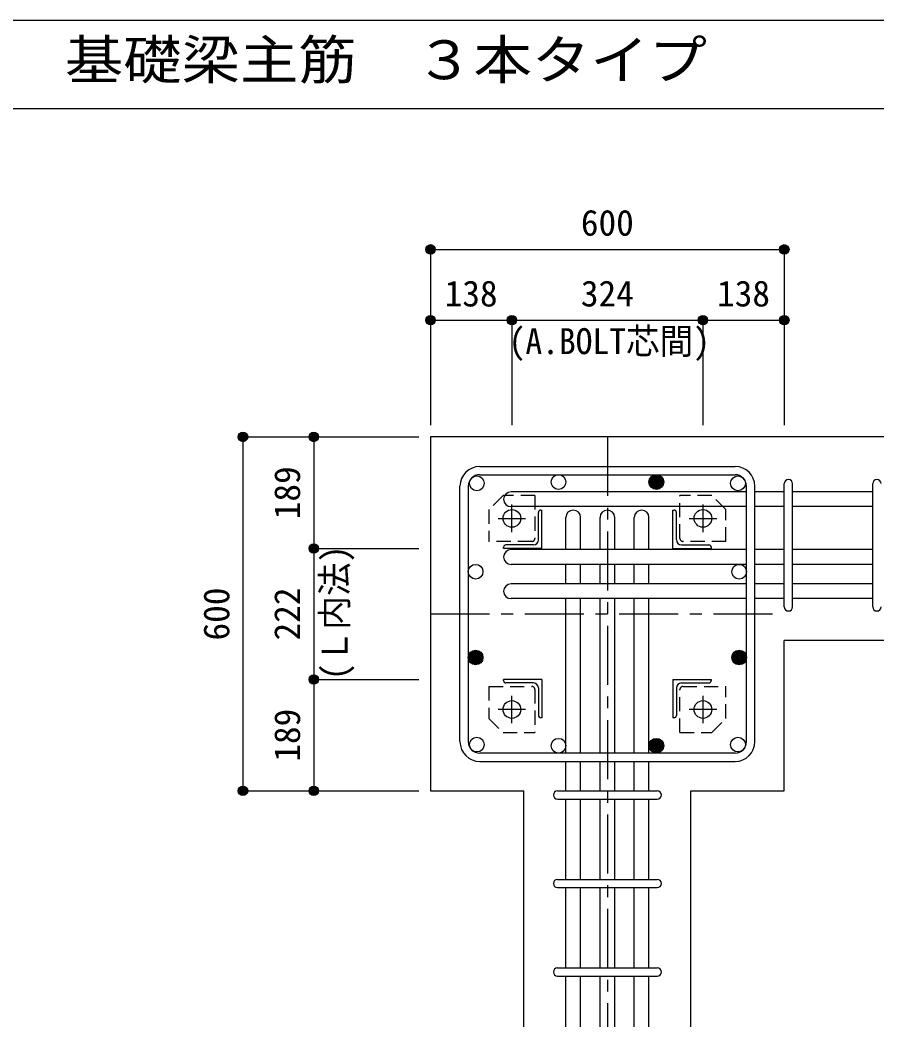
# Model space of a CAD drawing. Units: millimetres at full size, sheet at 1:20. Extents: x -3982 to 3969, y -2797 to 2801.
# Drawn here: x -628 to 825, y 1094 to 2801 of the extents above; entities that cross this region are included whole.
import ezdxf
from ezdxf.enums import TextEntityAlignment as Align

# ---------------------------------------------------------------- set-up
doc = ezdxf.new("R2010")
doc.units = ezdxf.units.MM
doc.header["$LTSCALE"] = 20
doc.header["$PDMODE"] = 32
doc.header["$PDSIZE"] = 10
doc.linetypes.add('CHAIN1', pattern=[8, 5, -1, 1, -1])
doc.linetypes.add('DASHED1', pattern=[1.8, 1.2, -0.6])
for name, color, linetype in [('6-1_躯体線', 2, 'Continuous'), ('6-2_A.Bolt_', 4, 'Continuous'), ('6-3_柱型主筋', 4, 'Continuous'), ('6-4_フープ', 7, 'Continuous'), ('6-5_梁主筋', 7, 'Continuous'), ('6-6_S.T.P.', 7, 'Continuous'), ('6-7_文字', 7, 'Continuous'), ('6-9_プレート', 4, 'DASHED1'), ('6-D_寸法', 4, 'Continuous'), ('F-0_枠', 6, 'Continuous')]:
    doc.layers.add(name, color=color, linetype=linetype)
doc.styles.add('ＭＳ ゴシック', font='')
doc.styles.get('ＭＳ ゴシック').set_extended_font_data('MS Gothic')

msp = doc.modelspace()

# ---------------------------------------------------------------- linework, layer by layer
at = {"layer": '6-1_躯体線'}
for p, q in [((68.29, 2094.12), (68.29, 1494.12)), ((1068.29, 2094.12), (68.29, 2094.12)), ((1068.29, 1749.12), (668.29, 1749.12)), ((668.29, 1494.12), (668.29, 1749.12)), ((68.29, 1494.12), (226.79, 1494.12)), ((226.79, 1094.12), (226.79, 1494.12)), ((509.79, 1494.12), (668.29, 1494.12)), ((509.79, 1094.12), (509.79, 1494.12))]:
    msp.add_line(p, q, dxfattribs=at)
at = {"layer": '6-2_A.Bolt_', "linetype": 'CHAIN1'}
for p, q in [((206.29, 1932.92), (206.29, 1979.42)), ((530.29, 1979.42), (530.29, 1932.92)), ((182.99, 1956.12), (229.49, 1956.12)), ((507.09, 1956.12), (553.59, 1956.12)), ((206.29, 1608.82), (206.29, 1655.32)), ((530.29, 1655.32), (530.29, 1608.82)), ((229.49, 1632.12), (182.99, 1632.12)), ((553.59, 1632.12), (507.09, 1632.12))]:
    msp.add_line(p, q, dxfattribs=at)
at = {"layer": '6-2_A.Bolt_'}
for p, q in [((251.29, 1919.62), (251.29, 1966.12)), ((255.29, 1970.12), (257.29, 1970.12)), ((257.29, 1905.12), (257.29, 1970.12)), ((479.29, 1970.12), (481.29, 1970.12)), ((479.29, 1905.12), (479.29, 1970.12)), ((485.29, 1919.62), (485.29, 1966.12)), ((192.29, 1905.12), (192.29, 1907.12)), ((257.29, 1905.12), (192.29, 1905.12)), ((242.79, 1911.12), (196.29, 1911.12)), ((479.29, 1905.12), (544.29, 1905.12)), ((493.79, 1911.12), (540.29, 1911.12)), ((544.29, 1907.12), (544.29, 1905.12)), ((192.29, 1681.12), (192.29, 1683.12)), ((257.29, 1683.12), (192.29, 1683.12)), ((242.79, 1677.12), (196.29, 1677.12)), ((257.29, 1683.12), (257.29, 1618.12)), ((479.29, 1683.12), (544.29, 1683.12)), ((479.29, 1683.12), (479.29, 1618.12)), ((493.79, 1677.12), (540.29, 1677.12)), ((544.29, 1683.12), (544.29, 1681.12)), ((251.29, 1668.62), (251.29, 1622.12)), ((485.29, 1668.62), (485.29, 1622.12)), ((257.29, 1618.12), (255.29, 1618.12)), ((481.29, 1618.12), (479.29, 1618.12))]:
    msp.add_line(p, q, dxfattribs=at)
at = {"layer": '6-2_A.Bolt_', "color": 3}
for centre in [(206.29, 1956.12), (530.29, 1956.12), (206.29, 1632.12), (530.29, 1632.12)]:
    msp.add_circle(centre, 15, dxfattribs=at)
at = {"layer": '6-2_A.Bolt_'}
for centre, radius, start, end in [((255.29, 1966.12), 4, 90, 180), ((481.29, 1966.12), 4, 0, 90), ((242.79, 1919.62), 8.5, 270, 0), ((493.79, 1919.62), 8.5, 180, 270), ((196.29, 1907.12), 4, 90, 180), ((540.29, 1907.12), 4, 0, 90), ((196.29, 1681.12), 4, 180, 270), ((242.79, 1668.62), 8.5, 0, 90), ((493.79, 1668.62), 8.5, 90, 180), ((540.29, 1681.12), 4, 270, 0), ((255.29, 1622.12), 4, 180, 270), ((481.29, 1622.12), 4, 270, 0)]:
    msp.add_arc(centre, radius, start, end, dxfattribs=at)
at = {"layer": '6-3_柱型主筋', "color": 3}
for centre in [(146.84, 2015.57), (285.29, 2017.62), (451.29, 2017.62), (589.74, 2015.57), (144.79, 1865.62), (591.79, 1865.62), (144.79, 1720.31), (591.79, 1720.31), (146.84, 1572.67), (285.29, 1570.62), (451.29, 1570.62), (589.74, 1572.67)]:
    msp.add_circle(centre, 12.5, dxfattribs=at)
at = {"layer": '6-3_柱型主筋'}
for centre, radius in [((451.29, 2017.62), 12.5), ((451.29, 2017.62), 11.25), ((451.29, 2017.62), 10), ((451.29, 2017.62), 8.75), ((451.29, 2017.62), 7.5), ((451.29, 2017.62), 6.25), ((451.29, 2017.62), 5), ((451.29, 2017.62), 3.75), ((451.29, 2017.62), 2.5), ((451.29, 2017.62), 1.25), ((144.79, 1720.31), 12.5), ((144.79, 1720.31), 11.25), ((144.79, 1720.31), 10), ((144.79, 1720.31), 8.75), ((144.79, 1720.31), 7.5), ((144.79, 1720.31), 6.25), ((144.79, 1720.31), 5), ((144.79, 1720.31), 3.75), ((591.79, 1720.31), 12.5), ((591.79, 1720.31), 11.25), ((591.79, 1720.31), 10), ((591.79, 1720.31), 8.75), ((591.79, 1720.31), 7.5), ((591.79, 1720.31), 6.25), ((591.79, 1720.31), 5), ((591.79, 1720.31), 3.75), ((144.79, 1720.31), 2.5), ((144.79, 1720.31), 1.25), ((591.79, 1720.31), 2.5), ((591.79, 1720.31), 1.25), ((451.29, 1570.62), 12.5), ((451.29, 1570.62), 11.25), ((451.29, 1570.62), 10), ((451.29, 1570.62), 8.75), ((451.29, 1570.62), 7.5), ((451.29, 1570.62), 6.25), ((451.29, 1570.62), 5), ((451.29, 1570.62), 3.75), ((451.29, 1570.62), 2.5), ((451.29, 1570.62), 1.25)]:
    msp.add_circle(centre, radius, dxfattribs=at)
at = {"layer": '6-4_フープ'}
for p, q in [((151.79, 2044.12), (584.79, 2044.12)), ((151.79, 2030.12), (584.79, 2030.12)), ((118.29, 1577.62), (118.29, 2010.62)), ((132.29, 2010.62), (132.29, 1577.62)), ((604.29, 1577.62), (604.29, 2010.62)), ((618.29, 1577.62), (618.29, 2010.62)), ((584.79, 1558.12), (151.79, 1558.12)), ((151.79, 1544.12), (584.79, 1544.12))]:
    msp.add_line(p, q, dxfattribs=at)
for centre, radius, start, end in [((151.79, 2010.62), 33.5, 90, 180), ((584.79, 2010.62), 33.5, 0, 90), ((151.79, 2010.62), 19.5, 90, 180), ((584.79, 2010.62), 19.5, 0, 90), ((151.79, 1577.62), 33.5, 180, 270), ((151.79, 1577.62), 19.5, 180, 270), ((584.79, 1577.62), 33.5, 270, 0), ((584.79, 1577.62), 19.5, 270, 0)]:
    msp.add_arc(centre, radius, start, end, dxfattribs=at)
at = {"layer": '6-5_梁主筋'}
for p, q in [((604.29, 2001.07), (204.79, 2001.07)), ((668.29, 2001.07), (618.29, 2001.07)), ((818.29, 2001.07), (682.29, 2001.07)), ((604.29, 1976.07), (204.79, 1976.07)), ((668.29, 1976.07), (618.29, 1976.07)), ((818.29, 1976.07), (682.29, 1976.07)), ((297.79, 1903.12), (297.79, 1957.62)), ((322.79, 1903.12), (322.79, 1957.62)), ((355.79, 1903.12), (355.79, 1957.62)), ((380.79, 1903.12), (380.79, 1957.62)), ((413.79, 1903.12), (413.79, 1957.62)), ((438.79, 1903.12), (438.79, 1957.62)), ((604.29, 1903.12), (204.79, 1903.12)), ((668.29, 1903.12), (618.29, 1903.12)), ((818.29, 1903.12), (682.29, 1903.12)), ((604.29, 1878.12), (204.79, 1878.12)), ((297.79, 1845.12), (297.79, 1878.12)), ((322.79, 1845.12), (322.79, 1878.12)), ((355.79, 1845.12), (355.79, 1878.12)), ((380.79, 1845.12), (380.79, 1878.12)), ((413.79, 1845.12), (413.79, 1878.12)), ((438.79, 1845.12), (438.79, 1878.12)), ((668.29, 1878.12), (618.29, 1878.12)), ((818.29, 1878.12), (682.29, 1878.12)), ((604.29, 1845.12), (204.79, 1845.12)), ((668.29, 1845.12), (618.29, 1845.12)), ((818.29, 1845.12), (682.29, 1845.12)), ((604.29, 1820.12), (204.79, 1820.12)), ((297.79, 1558.12), (297.79, 1820.12)), ((322.79, 1558.12), (322.79, 1820.12)), ((355.79, 1558.12), (355.79, 1820.12)), ((380.79, 1558.12), (380.79, 1820.12)), ((413.79, 1558.12), (413.79, 1820.12)), ((438.79, 1558.12), (438.79, 1820.12)), ((668.29, 1820.12), (618.29, 1820.12)), ((818.29, 1820.12), (682.29, 1820.12)), ((297.79, 1494.12), (297.79, 1544.12)), ((322.79, 1494.12), (322.79, 1544.12)), ((355.79, 1494.12), (355.79, 1544.12)), ((380.79, 1494.12), (380.79, 1544.12)), ((413.79, 1494.12), (413.79, 1544.12)), ((438.79, 1494.12), (438.79, 1544.12)), ((297.79, 1344.12), (297.79, 1480.12)), ((322.79, 1344.12), (322.79, 1480.12)), ((355.79, 1344.12), (355.79, 1480.12)), ((380.79, 1344.12), (380.79, 1480.12)), ((413.79, 1344.12), (413.79, 1480.12)), ((438.79, 1344.12), (438.79, 1480.12)), ((297.79, 1194.12), (297.79, 1330.12)), ((322.79, 1194.12), (322.79, 1330.12)), ((355.79, 1194.12), (355.79, 1330.12)), ((380.79, 1194.12), (380.79, 1330.12)), ((413.79, 1194.12), (413.79, 1330.12)), ((438.79, 1194.12), (438.79, 1330.12)), ((297.79, 1094.12), (297.79, 1180.12)), ((322.79, 1094.12), (322.79, 1180.12)), ((355.79, 1094.12), (355.79, 1180.12)), ((380.79, 1094.12), (380.79, 1180.12)), ((413.79, 1094.12), (413.79, 1180.12)), ((438.79, 1094.12), (438.79, 1180.12))]:
    msp.add_line(p, q, dxfattribs=at)
for centre, start, end in [((204.79, 1988.57), 90, 270), ((310.29, 1957.62), 0, 180), ((368.29, 1957.62), 0, 180), ((426.29, 1957.62), 0, 180), ((204.79, 1890.62), 90, 270), ((204.79, 1832.62), 90, 270)]:
    msp.add_arc(centre, 12.5, start, end, dxfattribs=at)
at = {"layer": '6-6_S.T.P.'}
for p, q in [((668.29, 1806.12), (668.29, 2014.68)), ((682.29, 1806.12), (682.29, 2014.68)), ((818.29, 1806.12), (818.29, 2014.68)), ((283.79, 1494.12), (452.79, 1494.12)), ((283.79, 1480.12), (452.79, 1480.12)), ((283.79, 1344.12), (452.79, 1344.12)), ((283.79, 1330.12), (452.79, 1330.12)), ((283.79, 1194.12), (452.79, 1194.12)), ((283.79, 1180.12), (452.79, 1180.12))]:
    msp.add_line(p, q, dxfattribs=at)
for centre, start, end in [((675.29, 2015.07), 0, 180), ((675.29, 2015.07), 0, 180), ((675.29, 2015.07), 0, 180), ((675.29, 2015.07), 0, 180), ((825.29, 2015.07), 0, 180), ((675.29, 1806.12), 180, 0), ((675.29, 1806.12), 180, 0), ((675.29, 1806.12), 180, 0), ((675.29, 1806.12), 180, 0), ((825.29, 1806.12), 180, 0), ((283.79, 1487.12), 90, 270), ((283.79, 1487.12), 90, 270), ((283.79, 1487.12), 90, 270), ((283.79, 1487.12), 90, 270), ((452.79, 1487.12), 270, 90), ((452.79, 1487.12), 270, 90), ((452.79, 1487.12), 270, 90), ((452.79, 1487.12), 270, 90), ((283.79, 1337.12), 90, 270), ((452.79, 1337.12), 270, 90), ((283.79, 1187.12), 90, 270), ((452.79, 1187.12), 270, 90)]:
    msp.add_arc(centre, 7, start, end, dxfattribs=at)
at = {"layer": '6-9_プレート'}
for p, q in [((191.29, 1995.12), (167.29, 1971.12)), ((245.29, 1995.12), (191.29, 1995.12)), ((245.29, 1995.12), (245.29, 1922.05)), ((545.29, 1995.12), (491.29, 1995.12)), ((491.29, 1922.05), (491.29, 1995.12)), ((569.29, 1971.12), (545.29, 1995.12)), ((167.29, 1971.12), (167.29, 1917.12)), ((569.29, 1917.12), (569.29, 1971.12)), ((240.36, 1917.12), (167.29, 1917.12)), ((569.29, 1917.12), (496.22, 1917.12)), ((167.29, 1671.12), (167.29, 1617.12)), ((167.29, 1671.12), (240.36, 1671.12)), ((245.29, 1666.19), (245.29, 1593.12)), ((491.29, 1593.13), (491.29, 1666.19)), ((496.22, 1671.12), (569.29, 1671.12)), ((569.29, 1617.12), (569.29, 1671.12)), ((167.29, 1617.12), (191.29, 1593.12)), ((545.29, 1593.13), (569.29, 1617.12)), ((191.29, 1593.12), (245.29, 1593.12)), ((491.29, 1593.13), (545.29, 1593.13))]:
    msp.add_line(p, q, dxfattribs=at)
for centre, start, end in [((240.29, 1922.12), 270.79364, 359.20636), ((496.29, 1922.12), 180.79364, 269.20636), ((240.29, 1666.12), 0.79364, 89.20636), ((496.29, 1666.13), 90.79364, 179.20636)]:
    msp.add_arc(centre, 5, start, end, dxfattribs=at)
at = {"layer": '6-D_寸法'}
for p, q in [((68.29, 2412.15), (668.29, 2412.15)), ((68.29, 2412.15), (68.29, 2292.15)), ((668.29, 2412.15), (668.29, 2292.15)), ((68.29, 2292.15), (206.29, 2292.15)), ((68.29, 2292.15), (68.29, 2114.12)), ((206.29, 2292.15), (206.29, 2114.12)), ((206.29, 2292.15), (530.29, 2292.15)), ((530.29, 2292.15), (530.29, 2114.12)), ((530.29, 2292.15), (668.29, 2292.15)), ((668.29, 2292.15), (668.29, 2114.12)), ((-249.74, 2094.12), (-129.74, 2094.12)), ((-249.74, 2094.12), (-249.74, 1494.12)), ((-129.74, 2094.12), (48.29, 2094.12)), ((-129.74, 2094.12), (48.29, 2094.12)), ((-129.74, 2094.12), (-129.74, 1905.12)), ((-129.74, 2094.12), (48.29, 2094.12)), ((-129.74, 1905.12), (48.29, 1905.12)), ((-129.74, 1905.12), (-129.74, 1683.12)), ((-129.74, 1905.12), (48.29, 1905.12)), ((-129.74, 1683.12), (48.29, 1683.12)), ((-249.74, 1494.12), (-129.74, 1494.12)), ((-129.74, 1494.12), (48.29, 1494.12)), ((-129.74, 1494.12), (48.29, 1494.12)), ((-129.74, 1494.12), (48.29, 1494.12))]:
    msp.add_line(p, q, dxfattribs=at)
at = {"layer": '6-D_寸法', "linetype": 'CHAIN1'}
for p, q in [((368.29, 2094.12), (368.29, 1094.12)), ((68.29, 1794.12), (668.29, 1794.12))]:
    msp.add_line(p, q, dxfattribs=at)
at = {"layer": '6-D_寸法'}
for points in [[(68.29, 2412.15), (68.29, 2292.15), (68.29, 2114.12)], [(-129.74, 1683.12), (-129.74, 1494.12), (48.29, 1494.12)], [(-249.74, 1494.12), (-129.74, 1494.12), (48.29, 1494.12)], [(-249.74, 1494.12), (-129.74, 1494.12), (48.29, 1494.12)]]:
    msp.add_lwpolyline(points, dxfattribs=at)
for centre, radius in [((68.29, 2412.15), 8), ((68.29, 2412.15), 7.2), ((68.29, 2412.15), 6.4), ((68.29, 2412.15), 5.6), ((68.29, 2412.15), 4.8), ((68.29, 2412.15), 4), ((68.29, 2412.15), 3.2), ((68.29, 2412.15), 2.4), ((68.29, 2412.15), 1.6), ((68.29, 2412.15), 0.8), ((668.29, 2412.15), 8), ((668.29, 2412.15), 7.2), ((668.29, 2412.15), 6.4), ((668.29, 2412.15), 5.6), ((668.29, 2412.15), 4.8), ((668.29, 2412.15), 4), ((668.29, 2412.15), 3.2), ((668.29, 2412.15), 2.4), ((668.29, 2412.15), 1.6), ((668.29, 2412.15), 0.8), ((68.29, 2292.15), 8), ((68.29, 2292.15), 7.2), ((68.29, 2292.15), 6.4), ((68.29, 2292.15), 5.6), ((68.29, 2292.15), 4.8), ((68.29, 2292.15), 4), ((68.29, 2292.15), 3.2), ((68.29, 2292.15), 2.4), ((68.29, 2292.15), 1.6), ((68.29, 2292.15), 0.8), ((206.29, 2292.15), 8), ((206.29, 2292.15), 7.2), ((206.29, 2292.15), 6.4), ((206.29, 2292.15), 5.6), ((206.29, 2292.15), 4.8), ((206.29, 2292.15), 4), ((206.29, 2292.15), 3.2), ((206.29, 2292.15), 2.4), ((206.29, 2292.15), 1.6), ((206.29, 2292.15), 0.8), ((530.29, 2292.15), 8), ((530.29, 2292.15), 7.2), ((530.29, 2292.15), 6.4), ((530.29, 2292.15), 5.6), ((530.29, 2292.15), 4.8), ((530.29, 2292.15), 4), ((530.29, 2292.15), 3.2), ((530.29, 2292.15), 2.4), ((530.29, 2292.15), 1.6), ((530.29, 2292.15), 0.8), ((668.29, 2292.15), 8), ((668.29, 2292.15), 7.2), ((668.29, 2292.15), 6.4), ((668.29, 2292.15), 5.6), ((668.29, 2292.15), 4.8), ((668.29, 2292.15), 4), ((668.29, 2292.15), 3.2), ((668.29, 2292.15), 2.4), ((668.29, 2292.15), 1.6), ((668.29, 2292.15), 0.8), ((-249.74, 2094.12), 8), ((-249.74, 2094.12), 7.2), ((-249.74, 2094.12), 6.4), ((-249.74, 2094.12), 5.6), ((-129.74, 2094.12), 8), ((-129.74, 2094.12), 7.2), ((-129.74, 2094.12), 6.4), ((-129.74, 2094.12), 5.6), ((-249.74, 2094.12), 4.8), ((-249.74, 2094.12), 4), ((-249.74, 2094.12), 3.2), ((-249.74, 2094.12), 2.4), ((-249.74, 2094.12), 1.6), ((-249.74, 2094.12), 0.8), ((-129.74, 2094.12), 4.8), ((-129.74, 2094.12), 4), ((-129.74, 2094.12), 3.2), ((-129.74, 2094.12), 2.4), ((-129.74, 2094.12), 1.6), ((-129.74, 2094.12), 0.8), ((-129.74, 1905.12), 8), ((-129.74, 1905.12), 7.2), ((-129.74, 1905.12), 6.4), ((-129.74, 1905.12), 5.6), ((-129.74, 1905.12), 4.8), ((-129.74, 1905.12), 4), ((-129.74, 1905.12), 3.2), ((-129.74, 1905.12), 2.4), ((-129.74, 1905.12), 1.6), ((-129.74, 1905.12), 0.8), ((-129.74, 1683.12), 8), ((-129.74, 1683.12), 7.2), ((-129.74, 1683.12), 6.4), ((-129.74, 1683.12), 5.6), ((-129.74, 1683.12), 4.8), ((-129.74, 1683.12), 4), ((-129.74, 1683.12), 3.2), ((-129.74, 1683.12), 2.4), ((-129.74, 1683.12), 1.6), ((-129.74, 1683.12), 0.8), ((-249.74, 1494.12), 8), ((-129.74, 1494.12), 8), ((-249.74, 1494.12), 7.2), ((-249.74, 1494.12), 6.4), ((-249.74, 1494.12), 5.6), ((-249.74, 1494.12), 4.8), ((-249.74, 1494.12), 4), ((-249.74, 1494.12), 3.2), ((-249.74, 1494.12), 2.4), ((-249.74, 1494.12), 1.6), ((-249.74, 1494.12), 0.8), ((-129.74, 1494.12), 7.2), ((-129.74, 1494.12), 6.4), ((-129.74, 1494.12), 5.6), ((-129.74, 1494.12), 4.8), ((-129.74, 1494.12), 4), ((-129.74, 1494.12), 3.2), ((-129.74, 1494.12), 2.4), ((-129.74, 1494.12), 1.6), ((-129.74, 1494.12), 0.8)]:
    msp.add_circle(centre, radius, dxfattribs=at)
at = {"layer": '6-D_寸法', "color": 7}
for p in [(68.29, 2412.15), (668.29, 2412.15), (68.29, 2292.15), (206.29, 2292.15), (530.29, 2292.15), (668.29, 2292.15), (-249.74, 2094.12), (-129.74, 2094.12), (-129.74, 1905.12), (-129.74, 1683.12), (-249.74, 1494.12), (-129.74, 1494.12)]:
    msp.add_point(p, dxfattribs=at)
at = {"layer": 'F-0_枠'}
msp.add_line((-3981.92, 2800.77), (3969.4, 2800.77), dxfattribs=at)
at = {"layer": 'F-0_枠', "color": 2}
msp.add_line((-3981.92, 2650.77), (2482.4, 2650.77), dxfattribs=at)

# ---------------------------------------------------------------- texts
at = {"layer": '6-7_文字', "color": 2, "style": 'ＭＳ ゴシック', "width": 1.1}
msp.add_text('\u3000\u3000基礎梁主筋\u3000３本タイプ', height=65.98, dxfattribs=at).set_placement((-749.76, 2680.77), align=Align.BOTTOM_LEFT)
at = {"layer": '6-7_文字', "color": 4, "style": 'ＭＳ ゴシック', "width": 0.95}
msp.add_text('(A.BOLT芯間)', height=43.99, dxfattribs=at).set_placement((200.82, 2221.37), align=Align.BOTTOM_LEFT)
at = {"layer": '6-D_寸法', "style": 'ＭＳ ゴシック'}
for s, p in [('600', (323.29, 2422.15)), ('138', (92.29, 2302.15)), ('324', (323.29, 2302.15)), ('138', (554.29, 2302.15))]:
    msp.add_text(s, height=43.99, dxfattribs=at).set_placement(p, align=Align.BOTTOM_LEFT)
for s, p in [('189', (-139.74, 1954.62)), ('600', (-259.74, 1749.12)), ('222', (-139.74, 1749.12)), ('189', (-139.74, 1543.62))]:
    msp.add_text(s, height=43.99, rotation=90, dxfattribs=at).set_placement(p, align=Align.BOTTOM_LEFT)
at = {"layer": '6-D_寸法', "style": 'ＭＳ ゴシック', "width": 0.95}
msp.add_text('(Ｌ内法)', height=43.99, rotation=90, dxfattribs=at).set_placement((-59.25, 1682.02), align=Align.BOTTOM_LEFT)

doc.saveas('drawing.dxf')
